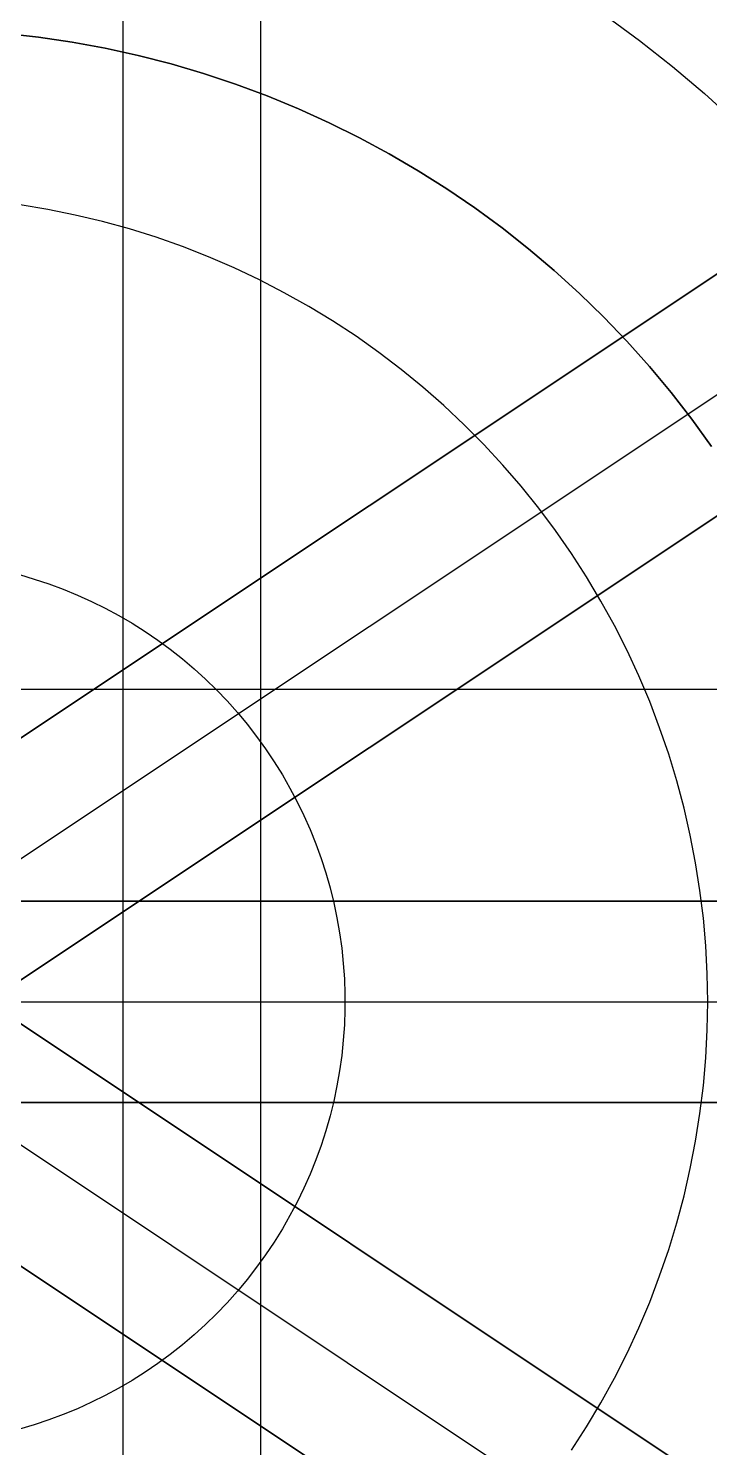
# Model space of a CAD drawing. Header units: millimetres. Extents: x 420 to 781, y -50 to 250.
# Drawn here: x 605.52 to 622.42, y 88.94 to 124.16 of the extents above; entities that cross this region are included whole.
import ezdxf

# ---------------------------------------------------------------- set-up
doc = ezdxf.new("R2010")
doc.units = ezdxf.units.MM
doc.header["$MEASUREMENT"] = 0
doc.layers.add('Default', color=178, linetype='Continuous', true_color=0x000000)
doc.layers.add('Layer 09', color=20, linetype='Continuous', true_color=0xfc262e)

msp = doc.modelspace()

# ---------------------------------------------------------------- linework, layer by layer
at = {"layer": 'Default'}
for p, q in [((448.613, 2.08, 92), (748.613, 202.08, 92)), ((448.613, 2.08), (748.613, 202.08)), ((448.613, 2.08, -80), (748.613, 202.08, -80)), ((751.387, 2.08), (451.387, 202.08)), ((451.387, 202.08), (751.387, 2.08)), ((451.387, 202.08, -80), (751.387, 2.08, -80)), ((450, 200), (750, 0)), ((750, 200, 92), (450, 0, 92)), ((450, 200, 92), (750, 0, 92)), ((607.871, 0, 354.8), (607.871, 200, 354.8)), ((607.871, 0, 454.8), (607.871, 200, 454.8)), ((448.613, 197.92), (748.613, -2.08)), ((748.613, -2.08), (448.613, 197.92)), ((748.613, -2.08, -80), (448.613, 197.92, -80)), ((751.387, 197.92, 92), (451.387, -2.08, 92)), ((751.387, 197.92), (451.387, -2.08)), ((751.387, 197.92, -80), (451.387, -2.08, -80)), ((737.993, 195, 92), (452.993, 5, 92)), ((737.993, 195, 172), (452.993, 5, 172)), ((737.993, 195, 132), (452.993, 5, 132)), ((452.993, 195, 92), (737.993, 5, 92)), ((452.993, 195, 172), (737.993, 5, 172)), ((452.993, 195, 132), (737.993, 5, 132)), ((742.5, 195, 172), (457.5, 5, 172)), ((457.5, 195, 172), (742.5, 5, 172)), ((462.007, 5, 92), (747.007, 195, 92)), ((462.007, 5, 172), (747.007, 195, 172)), ((462.007, 5, 132), (747.007, 195, 132)), ((747.007, 5, 92), (462.007, 195, 92)), ((747.007, 5, 172), (462.007, 195, 172)), ((747.007, 5, 132), (462.007, 195, 132)), ((611.279, 145.5, 172), (611.279, 70, 172)), ((611.279, 145.5, 179.8), (611.279, 70, 179.8)), ((619.837, 124.483, 204.8), (620.677, 123.866, 204.8)), ((619.837, 124.483, 179.8), (620.677, 123.866, 179.8)), ((619.837, 124.483, 172), (620.677, 123.866, 172)), ((604.937, 124.04, 204.8), (605.77, 123.946, 204.8)), ((605.77, 123.946, 204.8), (604.937, 124.04, 204.8)), ((605.77, 123.946, 341.8), (604.937, 124.04, 341.8)), ((605.77, 123.946, 204.8), (606.6, 123.822, 204.8)), ((606.6, 123.822, 204.8), (605.77, 123.946, 204.8)), ((606.6, 123.822, 341.8), (605.77, 123.946, 341.8)), ((606.6, 123.822, 204.8), (607.424, 123.671, 204.8)), ((607.424, 123.671, 204.8), (606.6, 123.822, 204.8)), ((607.424, 123.671, 341.8), (606.6, 123.822, 341.8)), ((607.424, 123.671, 204.8), (608.243, 123.49, 204.8)), ((608.243, 123.49, 204.8), (607.424, 123.671, 204.8)), ((608.243, 123.49, 341.8), (607.424, 123.671, 341.8)), ((620.677, 123.866, 204.8), (621.494, 123.221, 204.8)), ((620.677, 123.866, 179.8), (621.494, 123.221, 179.8)), ((620.677, 123.866, 172), (621.494, 123.221, 172)), ((608.243, 123.49, 204.8), (609.055, 123.281, 204.8)), ((609.055, 123.281, 204.8), (608.243, 123.49, 204.8)), ((609.055, 123.281, 341.8), (608.243, 123.49, 341.8)), ((609.055, 123.281, 204.8), (609.859, 123.044, 204.8)), ((609.859, 123.044, 204.8), (609.055, 123.281, 204.8)), ((609.859, 123.044, 341.8), (609.055, 123.281, 341.8)), ((609.859, 123.044, 204.8), (610.654, 122.78, 204.8)), ((610.654, 122.78, 204.8), (609.859, 123.044, 204.8)), ((610.654, 122.78, 341.8), (609.859, 123.044, 341.8)), ((621.494, 123.221, 204.8), (622.289, 122.548, 204.8)), ((621.494, 123.221, 179.8), (622.289, 122.548, 179.8)), ((621.494, 123.221, 172), (622.289, 122.548, 172)), ((610.654, 122.78, 204.8), (611.44, 122.488, 204.8)), ((611.44, 122.488, 204.8), (610.654, 122.78, 204.8)), ((611.44, 122.488, 341.8), (610.654, 122.78, 341.8)), ((611.44, 122.488, 204.8), (612.215, 122.169, 204.8)), ((612.215, 122.169, 204.8), (611.44, 122.488, 204.8)), ((612.215, 122.169, 341.8), (611.44, 122.488, 341.8)), ((622.289, 122.548, 204.8), (623.059, 121.848, 204.8)), ((622.289, 122.548, 179.8), (623.059, 121.848, 179.8)), ((622.289, 122.548, 172), (623.059, 121.848, 172)), ((612.215, 122.169, 204.8), (612.979, 121.823, 204.8)), ((612.979, 121.823, 204.8), (612.215, 122.169, 204.8)), ((612.979, 121.823, 341.8), (612.215, 122.169, 341.8)), ((612.979, 121.823, 204.8), (613.73, 121.451, 204.8)), ((613.73, 121.451, 204.8), (612.979, 121.823, 204.8)), ((613.73, 121.451, 341.8), (612.979, 121.823, 341.8)), ((613.73, 121.451, 204.8), (614.468, 121.053, 204.8)), ((614.468, 121.053, 204.8), (613.73, 121.451, 204.8)), ((614.468, 121.053, 341.8), (613.73, 121.451, 341.8)), ((614.468, 121.053, 204.8), (615.191, 120.629, 204.8)), ((615.191, 120.629, 204.8), (614.468, 121.053, 204.8)), ((615.191, 120.629, 341.8), (614.468, 121.053, 341.8)), ((615.191, 120.629, 204.8), (615.9, 120.181, 204.8)), ((615.9, 120.181, 204.8), (615.191, 120.629, 204.8)), ((615.9, 120.181, 341.8), (615.191, 120.629, 341.8)), ((615.9, 120.181, 204.8), (616.592, 119.709, 204.8)), ((616.592, 119.709, 204.8), (615.9, 120.181, 204.8)), ((616.592, 119.709, 341.8), (615.9, 120.181, 341.8)), ((616.592, 119.709, 204.8), (617.268, 119.213, 204.8)), ((617.268, 119.213, 204.8), (616.592, 119.709, 204.8)), ((617.268, 119.213, 341.8), (616.592, 119.709, 341.8)), ((617.268, 119.213, 204.8), (617.926, 118.693, 204.8)), ((617.926, 118.693, 204.8), (617.268, 119.213, 204.8)), ((617.926, 118.693, 341.8), (617.268, 119.213, 341.8)), ((617.926, 118.693, 204.8), (618.565, 118.151, 204.8)), ((618.565, 118.151, 204.8), (617.926, 118.693, 204.8)), ((618.565, 118.151, 341.8), (617.926, 118.693, 341.8)), ((618.565, 118.151, 204.8), (619.186, 117.587, 204.8)), ((619.186, 117.587, 204.8), (618.565, 118.151, 204.8)), ((619.186, 117.587, 341.8), (618.565, 118.151, 341.8)), ((619.186, 117.587, 204.8), (619.786, 117.002, 204.8)), ((619.786, 117.002, 204.8), (619.186, 117.587, 204.8)), ((619.786, 117.002, 341.8), (619.186, 117.587, 341.8)), ((619.786, 117.002, 204.8), (620.366, 116.397, 204.8)), ((620.366, 116.397, 204.8), (619.786, 117.002, 204.8)), ((620.366, 116.397, 341.8), (619.786, 117.002, 341.8)), ((620.366, 116.397, 204.8), (620.924, 115.772, 204.8)), ((620.924, 115.772, 204.8), (620.366, 116.397, 204.8)), ((620.924, 115.772, 341.8), (620.366, 116.397, 341.8)), ((620.924, 115.772, 204.8), (621.461, 115.127, 204.8)), ((621.461, 115.127, 204.8), (620.924, 115.772, 204.8)), ((621.461, 115.127, 341.8), (620.924, 115.772, 341.8)), ((621.461, 115.127, 204.8), (621.974, 114.465, 204.8)), ((621.974, 114.465, 204.8), (621.461, 115.127, 204.8)), ((621.974, 114.465, 341.8), (621.461, 115.127, 341.8)), ((621.974, 114.465, 204.8), (622.465, 113.785, 204.8)), ((622.465, 113.785, 204.8), (621.974, 114.465, 204.8)), ((622.465, 113.785, 341.8), (621.974, 114.465, 341.8)), ((605.295, 110.604, 351.8), (605.661, 110.496, 351.8)), ((605.295, 110.604, 341.8), (605.661, 110.496, 341.8)), ((605.661, 110.496, 351.8), (606.024, 110.376, 351.8)), ((605.661, 110.496, 341.8), (606.024, 110.376, 341.8)), ((606.024, 110.376, 351.8), (606.382, 110.243, 351.8)), ((606.024, 110.376, 341.8), (606.382, 110.243, 341.8)), ((606.382, 110.243, 351.8), (606.735, 110.098, 351.8)), ((606.382, 110.243, 341.8), (606.735, 110.098, 341.8)), ((606.735, 110.098, 351.8), (607.083, 109.94, 351.8)), ((606.735, 110.098, 341.8), (607.083, 109.94, 341.8)), ((607.083, 109.94, 351.8), (607.425, 109.771, 351.8)), ((607.083, 109.94, 341.8), (607.425, 109.771, 341.8)), ((607.425, 109.771, 351.8), (607.761, 109.589, 351.8)), ((607.425, 109.771, 341.8), (607.761, 109.589, 341.8)), ((607.761, 109.589, 351.8), (608.09, 109.396, 351.8)), ((607.761, 109.589, 341.8), (608.09, 109.396, 341.8)), ((608.09, 109.396, 351.8), (608.413, 109.192, 351.8)), ((608.09, 109.396, 341.8), (608.413, 109.192, 341.8)), ((608.413, 109.192, 351.8), (608.728, 108.977, 351.8)), ((608.413, 109.192, 341.8), (608.728, 108.977, 341.8)), ((608.728, 108.977, 351.8), (609.036, 108.751, 351.8)), ((608.728, 108.977, 341.8), (609.036, 108.751, 341.8)), ((609.036, 108.751, 351.8), (609.336, 108.514, 351.8)), ((609.036, 108.751, 341.8), (609.336, 108.514, 341.8)), ((609.336, 108.514, 351.8), (609.627, 108.268, 351.8)), ((609.336, 108.514, 341.8), (609.627, 108.268, 341.8)), ((609.627, 108.268, 351.8), (609.91, 108.011, 351.8)), ((609.627, 108.268, 341.8), (609.91, 108.011, 341.8)), ((609.91, 108.011, 351.8), (610.183, 107.744, 351.8)), ((609.91, 108.011, 341.8), (610.183, 107.744, 341.8)), ((655.079, 107.75, 172), (567.479, 107.75, 172)), ((655.079, 107.75, 179.8), (567.479, 107.75, 179.8)), ((610.183, 107.744, 351.8), (610.447, 107.469, 351.8)), ((610.183, 107.744, 341.8), (610.447, 107.469, 341.8)), ((610.447, 107.469, 351.8), (610.702, 107.184, 351.8)), ((610.447, 107.469, 341.8), (610.702, 107.184, 341.8)), ((610.702, 107.184, 351.8), (610.946, 106.89, 351.8)), ((610.702, 107.184, 341.8), (610.946, 106.89, 341.8)), ((610.946, 106.89, 351.8), (611.18, 106.589, 351.8)), ((610.946, 106.89, 341.8), (611.18, 106.589, 341.8)), ((611.18, 106.589, 351.8), (611.403, 106.279, 351.8)), ((611.18, 106.589, 341.8), (611.403, 106.279, 341.8)), ((611.403, 106.279, 351.8), (611.616, 105.962, 351.8)), ((611.403, 106.279, 341.8), (611.616, 105.962, 341.8)), ((611.616, 105.962, 351.8), (611.817, 105.637, 351.8)), ((611.616, 105.962, 341.8), (611.817, 105.637, 341.8)), ((611.817, 105.637, 351.8), (612.007, 105.306, 351.8)), ((611.817, 105.637, 341.8), (612.007, 105.306, 341.8)), ((612.007, 105.306, 351.8), (612.185, 104.968, 351.8)), ((612.007, 105.306, 341.8), (612.185, 104.968, 341.8)), ((612.185, 104.968, 351.8), (612.352, 104.625, 351.8)), ((612.185, 104.968, 341.8), (612.352, 104.625, 341.8)), ((612.352, 104.625, 351.8), (612.506, 104.276, 351.8)), ((612.352, 104.625, 341.8), (612.506, 104.276, 341.8)), ((612.506, 104.276, 351.8), (612.649, 103.921, 351.8)), ((612.506, 104.276, 341.8), (612.649, 103.921, 341.8)), ((612.649, 103.921, 351.8), (612.779, 103.562, 351.8)), ((612.649, 103.921, 341.8), (612.779, 103.562, 341.8)), ((612.779, 103.562, 351.8), (612.896, 103.199, 351.8)), ((612.779, 103.562, 341.8), (612.896, 103.199, 341.8)), ((612.896, 103.199, 351.8), (613.001, 102.832, 351.8)), ((612.896, 103.199, 341.8), (613.001, 102.832, 341.8)), ((613.001, 102.832, 351.8), (613.093, 102.461, 351.8)), ((613.001, 102.832, 341.8), (613.093, 102.461, 341.8)), ((750, 102.5, -80), (450, 102.5, -80)), ((750, 102.5), (450, 102.5)), ((750, 102.5, 92), (450, 102.5, 92)), ((750, 102.5, 172), (450, 102.5, 172)), ((450, 102.5, 92), (750, 102.5, 92)), ((613.093, 102.461, 351.8), (613.171, 102.087, 351.8)), ((613.093, 102.461, 341.8), (613.171, 102.087, 341.8)), ((613.171, 102.087, 351.8), (613.237, 101.711, 351.8)), ((613.171, 102.087, 341.8), (613.237, 101.711, 341.8)), ((613.237, 101.711, 351.8), (613.29, 101.333, 351.8)), ((613.237, 101.711, 341.8), (613.29, 101.333, 341.8)), ((613.29, 101.333, 351.8), (613.33, 100.953, 351.8)), ((613.29, 101.333, 341.8), (613.33, 100.953, 341.8)), ((613.33, 100.953, 351.8), (613.356, 100.573, 351.8)), ((613.33, 100.953, 341.8), (613.356, 100.573, 341.8)), ((613.356, 100.573, 351.8), (613.37, 100.191, 351.8)), ((613.356, 100.573, 341.8), (613.37, 100.191, 341.8)), ((613.37, 100.191, 351.8), (613.37, 99.809, 351.8)), ((613.37, 100.191, 341.8), (613.37, 99.809, 341.8)), ((450, 100, 88), (750, 100, 88)), ((450, 100, 92), (750, 100, 92)), ((450, 100), (750, 100)), ((450, 100), (750, 100)), ((450, 100, 4), (750, 100, 4)), ((613.37, 99.809, 351.8), (613.356, 99.427, 351.8)), ((613.37, 99.809, 341.8), (613.356, 99.427, 341.8)), ((613.356, 99.427, 351.8), (613.33, 99.047, 351.8)), ((613.356, 99.427, 341.8), (613.33, 99.047, 341.8)), ((613.33, 99.047, 351.8), (613.29, 98.667, 351.8)), ((613.33, 99.047, 341.8), (613.29, 98.667, 341.8)), ((613.29, 98.667, 351.8), (613.237, 98.289, 351.8)), ((613.29, 98.667, 341.8), (613.237, 98.289, 341.8)), ((613.237, 98.289, 351.8), (613.171, 97.913, 351.8)), ((613.237, 98.289, 341.8), (613.171, 97.913, 341.8)), ((613.171, 97.913, 351.8), (613.093, 97.539, 351.8)), ((613.171, 97.913, 341.8), (613.093, 97.539, 341.8)), ((450, 97.5, -80), (750, 97.5, -80)), ((450, 97.5), (750, 97.5)), ((450, 97.5, 92), (750, 97.5, 92)), ((450, 97.5, 172), (750, 97.5, 172)), ((750, 97.5, 92), (450, 97.5, 92)), ((613.093, 97.539, 351.8), (613.001, 97.168, 351.8)), ((613.093, 97.539, 341.8), (613.001, 97.168, 341.8)), ((613.001, 97.168, 351.8), (612.896, 96.801, 351.8)), ((613.001, 97.168, 341.8), (612.896, 96.801, 341.8)), ((612.896, 96.801, 351.8), (612.779, 96.438, 351.8)), ((612.896, 96.801, 341.8), (612.779, 96.438, 341.8)), ((612.779, 96.438, 351.8), (612.649, 96.079, 351.8)), ((612.779, 96.438, 341.8), (612.649, 96.079, 341.8)), ((612.649, 96.079, 351.8), (612.506, 95.724, 351.8)), ((612.649, 96.079, 341.8), (612.506, 95.724, 341.8)), ((612.506, 95.724, 351.8), (612.352, 95.375, 351.8)), ((612.506, 95.724, 341.8), (612.352, 95.375, 341.8)), ((612.352, 95.375, 351.8), (612.185, 95.032, 351.8)), ((612.352, 95.375, 341.8), (612.185, 95.032, 341.8)), ((612.185, 95.032, 351.8), (612.007, 94.694, 351.8)), ((612.185, 95.032, 341.8), (612.007, 94.694, 341.8)), ((612.007, 94.694, 351.8), (611.817, 94.363, 351.8)), ((612.007, 94.694, 341.8), (611.817, 94.363, 341.8)), ((611.817, 94.363, 351.8), (611.616, 94.038, 351.8)), ((611.817, 94.363, 341.8), (611.616, 94.038, 341.8)), ((611.403, 93.721, 351.8), (611.18, 93.411, 351.8)), ((611.403, 93.721, 341.8), (611.18, 93.411, 341.8)), ((611.616, 94.038, 351.8), (611.403, 93.721, 351.8)), ((611.616, 94.038, 341.8), (611.403, 93.721, 341.8)), ((611.18, 93.411, 351.8), (610.946, 93.11, 351.8)), ((611.18, 93.411, 341.8), (610.946, 93.11, 341.8)), ((610.946, 93.11, 351.8), (610.702, 92.816, 351.8)), ((610.946, 93.11, 341.8), (610.702, 92.816, 341.8)), ((610.702, 92.816, 351.8), (610.447, 92.531, 351.8)), ((610.702, 92.816, 341.8), (610.447, 92.531, 341.8)), ((610.447, 92.531, 351.8), (610.183, 92.256, 351.8)), ((610.447, 92.531, 341.8), (610.183, 92.256, 341.8)), ((609.91, 91.989, 351.8), (609.627, 91.732, 351.8)), ((609.91, 91.989, 341.8), (609.627, 91.732, 341.8)), ((610.183, 92.256, 351.8), (609.91, 91.989, 351.8)), ((610.183, 92.256, 341.8), (609.91, 91.989, 341.8)), ((609.627, 91.732, 351.8), (609.336, 91.486, 351.8)), ((609.627, 91.732, 341.8), (609.336, 91.486, 341.8)), ((609.036, 91.249, 351.8), (608.728, 91.023, 351.8)), ((609.036, 91.249, 341.8), (608.728, 91.023, 341.8)), ((609.336, 91.486, 351.8), (609.036, 91.249, 351.8)), ((609.336, 91.486, 341.8), (609.036, 91.249, 341.8)), ((608.728, 91.023, 351.8), (608.413, 90.808, 351.8)), ((608.728, 91.023, 341.8), (608.413, 90.808, 341.8)), ((608.09, 90.604, 351.8), (607.761, 90.411, 351.8)), ((608.09, 90.604, 341.8), (607.761, 90.411, 341.8)), ((608.413, 90.808, 351.8), (608.09, 90.604, 351.8)), ((608.413, 90.808, 341.8), (608.09, 90.604, 341.8)), ((607.425, 90.229, 351.8), (607.083, 90.06, 351.8)), ((607.425, 90.229, 341.8), (607.083, 90.06, 341.8)), ((607.761, 90.411, 351.8), (607.425, 90.229, 351.8)), ((607.761, 90.411, 341.8), (607.425, 90.229, 341.8)), ((606.735, 89.902, 351.8), (606.382, 89.757, 351.8)), ((606.735, 89.902, 341.8), (606.382, 89.757, 341.8)), ((607.083, 90.06, 351.8), (606.735, 89.902, 351.8)), ((607.083, 90.06, 341.8), (606.735, 89.902, 341.8)), ((605.661, 89.504, 351.8), (605.295, 89.396, 351.8)), ((605.661, 89.504, 341.8), (605.295, 89.396, 341.8)), ((606.024, 89.624, 351.8), (605.661, 89.504, 351.8)), ((606.024, 89.624, 341.8), (605.661, 89.504, 341.8)), ((606.382, 89.757, 351.8), (606.024, 89.624, 351.8)), ((606.382, 89.757, 341.8), (606.024, 89.624, 341.8))]:
    msp.add_line(p, q, dxfattribs=at)
at = {"layer": 'Layer 09'}
for p, q in [((605.996, 119.669, 351.8), (605.311, 119.783, 351.8)), ((605.996, 119.669, 354.8), (605.311, 119.783, 354.8)), ((606.677, 119.531, 351.8), (605.996, 119.669, 351.8)), ((606.677, 119.531, 354.8), (605.996, 119.669, 354.8)), ((607.352, 119.37, 351.8), (606.677, 119.531, 351.8)), ((607.352, 119.37, 354.8), (606.677, 119.531, 354.8)), ((608.021, 119.185, 351.8), (607.352, 119.37, 351.8)), ((608.021, 119.185, 354.8), (607.352, 119.37, 354.8)), ((608.684, 118.978, 351.8), (608.021, 119.185, 351.8)), ((608.684, 118.978, 354.8), (608.021, 119.185, 354.8)), ((609.338, 118.747, 351.8), (608.684, 118.978, 351.8)), ((609.338, 118.747, 354.8), (608.684, 118.978, 354.8)), ((609.985, 118.494, 351.8), (609.338, 118.747, 351.8)), ((609.985, 118.494, 354.8), (609.338, 118.747, 354.8)), ((610.622, 118.219, 351.8), (609.985, 118.494, 351.8)), ((610.622, 118.219, 354.8), (609.985, 118.494, 354.8)), ((611.25, 117.921, 351.8), (610.622, 118.219, 351.8)), ((611.25, 117.921, 354.8), (610.622, 118.219, 354.8)), ((611.866, 117.603, 351.8), (611.25, 117.921, 351.8)), ((611.866, 117.603, 354.8), (611.25, 117.921, 354.8)), ((612.471, 117.262, 351.8), (611.866, 117.603, 351.8)), ((612.471, 117.262, 354.8), (611.866, 117.603, 354.8)), ((613.064, 116.901, 351.8), (612.471, 117.262, 351.8)), ((613.064, 116.901, 354.8), (612.471, 117.262, 354.8)), ((613.645, 116.52, 351.8), (613.064, 116.901, 351.8)), ((613.645, 116.52, 354.8), (613.064, 116.901, 354.8)), ((614.211, 116.119, 351.8), (613.645, 116.52, 351.8)), ((614.211, 116.119, 354.8), (613.645, 116.52, 354.8)), ((614.763, 115.698, 351.8), (614.211, 116.119, 351.8)), ((614.763, 115.698, 354.8), (614.211, 116.119, 354.8)), ((615.301, 115.259, 351.8), (614.763, 115.698, 351.8)), ((615.301, 115.259, 354.8), (614.763, 115.698, 354.8)), ((615.823, 114.801, 351.8), (615.301, 115.259, 351.8)), ((615.823, 114.801, 354.8), (615.301, 115.259, 354.8)), ((616.328, 114.325, 351.8), (615.823, 114.801, 351.8)), ((616.328, 114.325, 354.8), (615.823, 114.801, 354.8)), ((616.817, 113.832, 351.8), (616.328, 114.325, 351.8)), ((616.817, 113.832, 354.8), (616.328, 114.325, 354.8)), ((617.288, 113.322, 351.8), (616.817, 113.832, 351.8)), ((617.288, 113.322, 354.8), (616.817, 113.832, 354.8)), ((617.742, 112.797, 351.8), (617.288, 113.322, 351.8)), ((617.742, 112.797, 354.8), (617.288, 113.322, 354.8)), ((618.177, 112.255, 351.8), (617.742, 112.797, 351.8)), ((618.177, 112.255, 354.8), (617.742, 112.797, 354.8)), ((618.592, 111.699, 351.8), (618.177, 112.255, 351.8)), ((618.592, 111.699, 354.8), (618.177, 112.255, 354.8)), ((618.989, 111.129, 351.8), (618.592, 111.699, 351.8)), ((618.989, 111.129, 354.8), (618.592, 111.699, 354.8)), ((619.365, 110.546, 351.8), (618.989, 111.129, 351.8)), ((619.365, 110.546, 354.8), (618.989, 111.129, 354.8)), ((619.721, 109.95, 351.8), (619.365, 110.546, 351.8)), ((619.721, 109.95, 354.8), (619.365, 110.546, 354.8)), ((620.056, 109.342, 351.8), (619.721, 109.95, 351.8)), ((620.056, 109.342, 354.8), (619.721, 109.95, 354.8)), ((620.369, 108.722, 351.8), (620.056, 109.342, 351.8)), ((620.369, 108.722, 354.8), (620.056, 109.342, 354.8)), ((620.661, 108.092, 351.8), (620.369, 108.722, 351.8)), ((620.661, 108.092, 354.8), (620.369, 108.722, 354.8)), ((620.931, 107.453, 351.8), (620.661, 108.092, 351.8)), ((620.931, 107.453, 354.8), (620.661, 108.092, 354.8)), ((621.178, 106.804, 351.8), (620.931, 107.453, 351.8)), ((621.178, 106.804, 354.8), (620.931, 107.453, 354.8)), ((621.403, 106.147, 351.8), (621.178, 106.804, 351.8)), ((621.403, 106.147, 354.8), (621.178, 106.804, 354.8)), ((621.605, 105.483, 351.8), (621.403, 106.147, 351.8)), ((621.605, 105.483, 354.8), (621.403, 106.147, 354.8)), ((621.784, 104.812, 351.8), (621.605, 105.483, 351.8)), ((621.784, 104.812, 354.8), (621.605, 105.483, 354.8)), ((621.939, 104.136, 351.8), (621.784, 104.812, 351.8)), ((621.939, 104.136, 354.8), (621.784, 104.812, 354.8)), ((622.071, 103.454, 351.8), (621.939, 104.136, 351.8)), ((622.071, 103.454, 354.8), (621.939, 104.136, 354.8)), ((622.179, 102.768, 351.8), (622.071, 103.454, 351.8)), ((622.179, 102.768, 354.8), (622.071, 103.454, 354.8)), ((622.263, 102.079, 351.8), (622.179, 102.768, 351.8)), ((622.263, 102.079, 354.8), (622.179, 102.768, 354.8)), ((622.323, 101.387, 351.8), (622.263, 102.079, 351.8)), ((622.323, 101.387, 354.8), (622.263, 102.079, 354.8)), ((622.359, 100.694, 351.8), (622.323, 101.387, 351.8)), ((622.359, 100.694, 354.8), (622.323, 101.387, 354.8)), ((622.371, 100, 351.8), (622.359, 100.694, 351.8)), ((622.371, 100, 354.8), (622.359, 100.694, 354.8)), ((622.359, 99.306, 351.8), (622.371, 100, 351.8)), ((622.359, 99.306, 354.8), (622.371, 100, 354.8)), ((622.371, 100, 351.8), (622.371, 100, 354.8)), ((622.323, 98.613, 351.8), (622.359, 99.306, 351.8)), ((622.323, 98.613, 354.8), (622.359, 99.306, 354.8)), ((622.263, 97.921, 351.8), (622.323, 98.613, 351.8)), ((622.263, 97.921, 354.8), (622.323, 98.613, 354.8)), ((622.179, 97.232, 351.8), (622.263, 97.921, 351.8)), ((622.179, 97.232, 354.8), (622.263, 97.921, 354.8)), ((622.071, 96.546, 351.8), (622.179, 97.232, 351.8)), ((622.071, 96.546, 354.8), (622.179, 97.232, 354.8)), ((621.939, 95.864, 351.8), (622.071, 96.546, 351.8)), ((621.939, 95.864, 354.8), (622.071, 96.546, 354.8)), ((621.784, 95.188, 351.8), (621.939, 95.864, 351.8)), ((621.784, 95.188, 354.8), (621.939, 95.864, 354.8)), ((621.605, 94.517, 351.8), (621.784, 95.188, 351.8)), ((621.605, 94.517, 354.8), (621.784, 95.188, 354.8)), ((621.403, 93.853, 351.8), (621.605, 94.517, 351.8)), ((621.403, 93.853, 354.8), (621.605, 94.517, 354.8)), ((621.178, 93.196, 351.8), (621.403, 93.853, 351.8)), ((621.178, 93.196, 354.8), (621.403, 93.853, 354.8)), ((620.931, 92.547, 351.8), (621.178, 93.196, 351.8)), ((620.931, 92.547, 354.8), (621.178, 93.196, 354.8)), ((620.661, 91.908, 351.8), (620.931, 92.547, 351.8)), ((620.661, 91.908, 354.8), (620.931, 92.547, 354.8)), ((620.369, 91.278, 351.8), (620.661, 91.908, 351.8)), ((620.369, 91.278, 354.8), (620.661, 91.908, 354.8)), ((620.056, 90.658, 351.8), (620.369, 91.278, 351.8)), ((620.056, 90.658, 354.8), (620.369, 91.278, 354.8)), ((619.721, 90.05, 351.8), (620.056, 90.658, 351.8)), ((619.721, 90.05, 354.8), (620.056, 90.658, 354.8)), ((619.365, 89.454, 351.8), (619.721, 90.05, 351.8)), ((619.365, 89.454, 354.8), (619.721, 90.05, 354.8)), ((618.989, 88.871, 351.8), (619.365, 89.454, 351.8)), ((618.989, 88.871, 354.8), (619.365, 89.454, 354.8))]:
    msp.add_line(p, q, dxfattribs=at)

doc.saveas('drawing.dxf')
